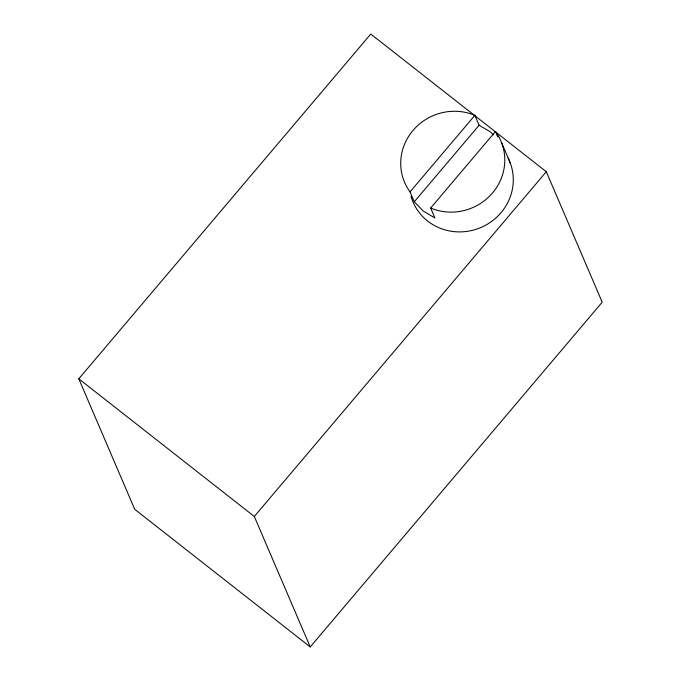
<?xml version="1.0" encoding="UTF-8"?>
<svg xmlns="http://www.w3.org/2000/svg" width="681" height="681" viewBox="0 0 681 681"><rect width="100%" height="100%" fill="white"/><g stroke="black" fill="none" stroke-linecap="round" stroke-linejoin="round"><path stroke-width="1.02" d="M78.792 378.806L370.77 34.05L546.298 171.723L602.208 302.194L310.23 646.95L134.702 509.277L78.792 378.806L254.311 516.487L310.23 646.95M497.777 136.907L495.462 131.51L430.647 208.037L434.887 217.929L423.446 211.195L414.286 201.772L410.056 191.88L474.861 115.353L479.101 125.244L490.541 131.969L493.359 134.872M414.286 201.772L479.101 125.244M254.311 516.487L546.298 171.723M501.71 143.001L510.18 162.768M508.162 158.162A52.403 50.062 -23.2 0 1 479.415 228.118A52.403 50.062 -23.2 0 1 411.018 196.349M495.462 131.51A52.403 50.062 -23.2 0 1 492.55 192.91A52.403 50.062 -23.2 0 1 430.647 208.037M410.056 191.88A52.403 50.062 -23.2 0 1 412.967 130.488A52.403 50.062 -23.2 0 1 474.861 115.353"/></g></svg>
